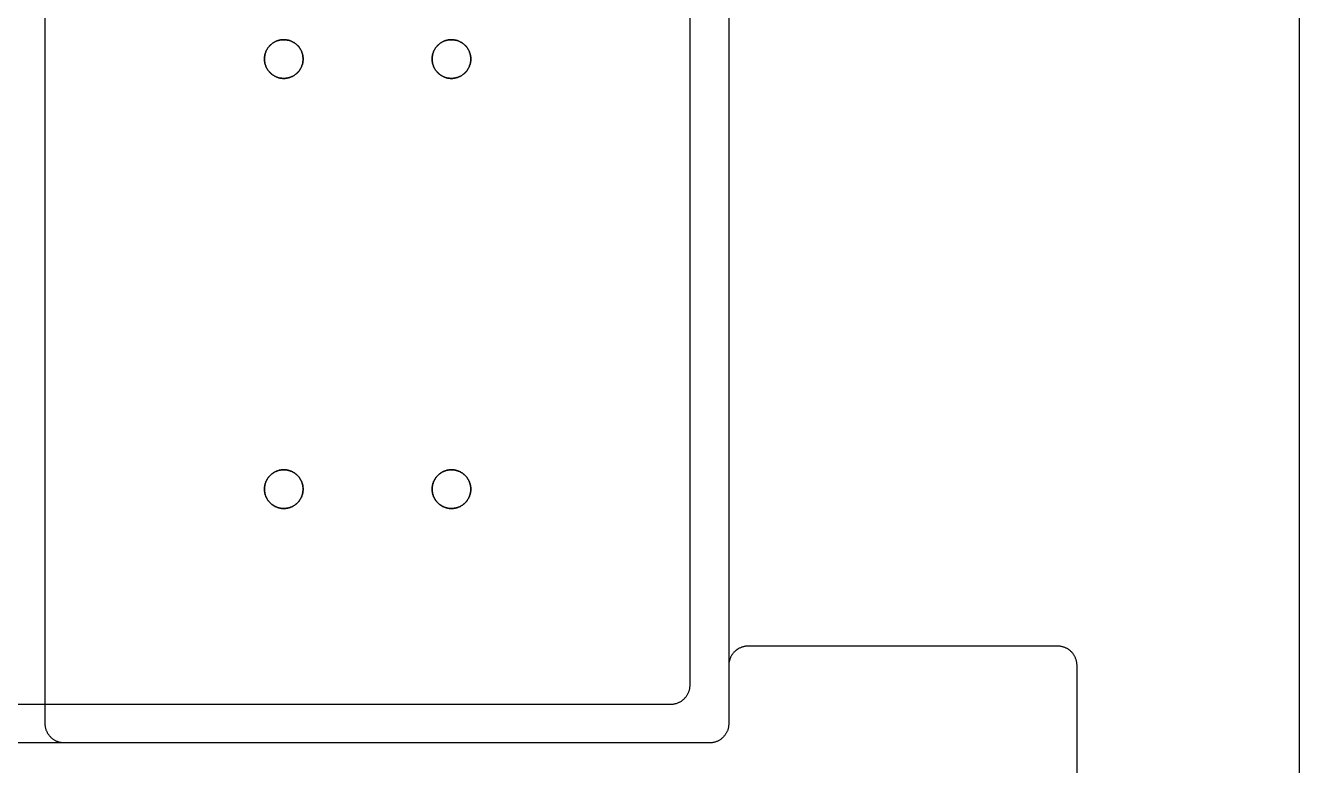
# Model space of a CAD drawing. Header units: millimetres. Extents: x -92971 to -91751, y -19136 to -16636.
# Drawn here: x -91948.8 to -91751.2, y -18921.4 to -18806.7 of the extents above; entities that cross this region are included whole.
import ezdxf

# ---------------------------------------------------------------- set-up
doc = ezdxf.new("R2010")
doc.units = ezdxf.units.MM
doc.header["$MEASUREMENT"] = 0
for name, color, linetype, true_color in [('Default', 18, 'Continuous', 0x000000), ('fab$CUT', 1, 'Continuous', 0xff0000), ('fab$DRILL', 5, 'Continuous', 0x0000ff), ('fab$POCKET 7.5', 6, 'Continuous', 0xff00ff)]:
    doc.layers.add(name, color=color, linetype=linetype, true_color=true_color)

msp = doc.modelspace()

# ---------------------------------------------------------------- linework, layer by layer
at = {"layer": 'Default'}
msp.add_lwpolyline([(-92971.22, -19135.89), (-91751.22, -19135.89), (-91751.22, -16635.89), (-92971.22, -16635.89), (-92971.22, -19135.89)], dxfattribs=at)
at = {"layer": 'fab$CUT'}
for points in [[(-91845.72, -18908.89), (-91845.72, -18714.89)], [(-91836.72, -18902.89), (-91836.82, -18902.89), (-91836.92, -18902.89), (-91837.03, -18902.9), (-91837.13, -18902.91), (-91837.23, -18902.93), (-91837.33, -18902.95), (-91837.43, -18902.97), (-91837.53, -18903), (-91837.63, -18903.03), (-91837.72, -18903.06), (-91837.82, -18903.09), (-91837.92, -18903.13), (-91838.01, -18903.18), (-91838.1, -18903.22), (-91838.19, -18903.27), (-91838.28, -18903.32), (-91838.37, -18903.38), (-91838.45, -18903.43), (-91838.53, -18903.5), (-91838.61, -18903.56), (-91838.69, -18903.62), (-91838.77, -18903.69), (-91838.84, -18903.76), (-91838.91, -18903.84), (-91838.98, -18903.91), (-91839.05, -18903.99), (-91839.11, -18904.07), (-91839.17, -18904.16), (-91839.23, -18904.24), (-91839.28, -18904.33), (-91839.33, -18904.42), (-91839.38, -18904.51), (-91839.43, -18904.6), (-91839.47, -18904.69), (-91839.51, -18904.79), (-91839.55, -18904.88), (-91839.58, -18904.98), (-91839.61, -18905.08), (-91839.63, -18905.18), (-91839.66, -18905.28), (-91839.68, -18905.38), (-91839.69, -18905.48), (-91839.7, -18905.58), (-91839.71, -18905.68), (-91839.72, -18905.78), (-91839.72, -18905.89)], [(-91788.72, -18902.89), (-91836.72, -18902.89)], [(-91785.72, -18905.89), (-91785.72, -18905.78), (-91785.73, -18905.68), (-91785.74, -18905.58), (-91785.75, -18905.48), (-91785.76, -18905.38), (-91785.78, -18905.28), (-91785.81, -18905.18), (-91785.83, -18905.08), (-91785.86, -18904.98), (-91785.89, -18904.88), (-91785.93, -18904.79), (-91785.97, -18904.69), (-91786.01, -18904.6), (-91786.06, -18904.51), (-91786.11, -18904.42), (-91786.16, -18904.33), (-91786.21, -18904.24), (-91786.27, -18904.16), (-91786.33, -18904.07), (-91786.39, -18903.99), (-91786.46, -18903.91), (-91786.53, -18903.84), (-91786.6, -18903.76), (-91786.67, -18903.69), (-91786.75, -18903.62), (-91786.83, -18903.56), (-91786.91, -18903.5), (-91786.99, -18903.43), (-91787.07, -18903.38), (-91787.16, -18903.32), (-91787.25, -18903.27), (-91787.34, -18903.22), (-91787.43, -18903.18), (-91787.53, -18903.13), (-91787.62, -18903.09), (-91787.72, -18903.06), (-91787.81, -18903.03), (-91787.91, -18903), (-91788.01, -18902.97), (-91788.11, -18902.95), (-91788.21, -18902.93), (-91788.31, -18902.91), (-91788.41, -18902.9), (-91788.52, -18902.89), (-91788.62, -18902.89), (-91788.72, -18902.89)], [(-91839.72, -18905.89), (-91839.72, -18914.89)], [(-91785.72, -18981.55), (-91785.72, -18905.89)], [(-91848.72, -18911.89), (-91848.62, -18911.88), (-91848.52, -18911.88), (-91848.41, -18911.87), (-91848.31, -18911.86), (-91848.21, -18911.84), (-91848.11, -18911.82), (-91848.01, -18911.8), (-91847.91, -18911.77), (-91847.81, -18911.75), (-91847.72, -18911.71), (-91847.62, -18911.68), (-91847.52, -18911.64), (-91847.43, -18911.59), (-91847.34, -18911.55), (-91847.25, -18911.5), (-91847.16, -18911.45), (-91847.07, -18911.39), (-91846.99, -18911.34), (-91846.91, -18911.28), (-91846.83, -18911.21), (-91846.75, -18911.15), (-91846.67, -18911.08), (-91846.6, -18911.01), (-91846.53, -18910.93), (-91846.46, -18910.86), (-91846.39, -18910.78), (-91846.33, -18910.7), (-91846.27, -18910.62), (-91846.21, -18910.53), (-91846.16, -18910.44), (-91846.1, -18910.36), (-91846.06, -18910.27), (-91846.01, -18910.17), (-91845.97, -18910.08), (-91845.93, -18909.99), (-91845.89, -18909.89), (-91845.86, -18909.79), (-91845.83, -18909.7), (-91845.81, -18909.6), (-91845.78, -18909.5), (-91845.76, -18909.4), (-91845.75, -18909.29), (-91845.74, -18909.19), (-91845.73, -18909.09), (-91845.72, -18908.99), (-91845.72, -18908.89)], [(-92657.72, -18911.89), (-91848.72, -18911.89)], [(-91839.72, -18914.89), (-91839.72, -18914.99), (-91839.73, -18915.09), (-91839.74, -18915.19), (-91839.75, -18915.29), (-91839.76, -18915.4), (-91839.78, -18915.5), (-91839.81, -18915.6), (-91839.83, -18915.7), (-91839.86, -18915.79), (-91839.89, -18915.89), (-91839.93, -18915.99), (-91839.97, -18916.08), (-91840.01, -18916.17), (-91840.06, -18916.27), (-91840.1, -18916.36), (-91840.16, -18916.44), (-91840.21, -18916.53), (-91840.27, -18916.62), (-91840.33, -18916.7), (-91840.39, -18916.78), (-91840.46, -18916.86), (-91840.53, -18916.93), (-91840.6, -18917.01), (-91840.67, -18917.08), (-91840.75, -18917.15), (-91840.83, -18917.21), (-91840.91, -18917.28), (-91840.99, -18917.34), (-91841.07, -18917.39), (-91841.16, -18917.45), (-91841.25, -18917.5), (-91841.34, -18917.55), (-91841.43, -18917.59), (-91841.52, -18917.64), (-91841.62, -18917.68), (-91841.72, -18917.71), (-91841.81, -18917.75), (-91841.91, -18917.77), (-91842.01, -18917.8), (-91842.11, -18917.82), (-91842.21, -18917.84), (-91842.31, -18917.86), (-91842.41, -18917.87), (-91842.52, -18917.88), (-91842.62, -18917.88), (-91842.72, -18917.89)], [(-91842.72, -18917.89), (-92663.72, -18917.89)]]:
    msp.add_lwpolyline(points, dxfattribs=at)
at = {"layer": 'fab$DRILL'}
for points in [[(-91905.72, -18811.89), (-91905.72, -18811.78), (-91905.73, -18811.68), (-91905.74, -18811.57), (-91905.75, -18811.47), (-91905.76, -18811.37), (-91905.78, -18811.27), (-91905.81, -18811.16), (-91905.83, -18811.06), (-91905.87, -18810.96), (-91905.9, -18810.87), (-91905.94, -18810.77), (-91905.98, -18810.67), (-91906.02, -18810.58), (-91906.07, -18810.48), (-91906.12, -18810.39), (-91906.17, -18810.3), (-91906.23, -18810.22), (-91906.29, -18810.13), (-91906.35, -18810.05), (-91906.41, -18809.97), (-91906.48, -18809.89), (-91906.55, -18809.81), (-91906.63, -18809.74), (-91906.7, -18809.67), (-91906.78, -18809.6), (-91906.86, -18809.53), (-91906.94, -18809.47), (-91907.03, -18809.41), (-91907.12, -18809.35), (-91907.2, -18809.3), (-91907.3, -18809.25), (-91907.39, -18809.2), (-91907.48, -18809.15), (-91907.58, -18809.11), (-91907.67, -18809.07), (-91907.77, -18809.04), (-91907.87, -18809.01), (-91907.97, -18808.98), (-91908.07, -18808.96), (-91908.18, -18808.94), (-91908.28, -18808.92), (-91908.38, -18808.9), (-91908.49, -18808.89), (-91908.59, -18808.89), (-91908.69, -18808.89), (-91908.8, -18808.89), (-91908.9, -18808.89), (-91909.01, -18808.9), (-91909.11, -18808.91), (-91909.21, -18808.93), (-91909.31, -18808.95), (-91909.42, -18808.97), (-91909.52, -18808.99), (-91909.62, -18809.02), (-91909.72, -18809.06), (-91909.81, -18809.09), (-91909.91, -18809.13), (-91910, -18809.17), (-91910.1, -18809.22), (-91910.19, -18809.27), (-91910.28, -18809.32), (-91910.37, -18809.38), (-91910.45, -18809.44), (-91910.54, -18809.5), (-91910.62, -18809.56), (-91910.7, -18809.63), (-91910.78, -18809.7), (-91910.85, -18809.77), (-91910.92, -18809.85), (-91910.99, -18809.93), (-91911.06, -18810.01), (-91911.12, -18810.09), (-91911.18, -18810.17), (-91911.24, -18810.26), (-91911.3, -18810.35), (-91911.35, -18810.44), (-91911.4, -18810.53), (-91911.44, -18810.62), (-91911.48, -18810.72), (-91911.52, -18810.82), (-91911.56, -18810.91), (-91911.59, -18811.01), (-91911.62, -18811.11), (-91911.64, -18811.21), (-91911.67, -18811.32), (-91911.68, -18811.42), (-91911.7, -18811.52), (-91911.71, -18811.63), (-91911.72, -18811.73), (-91911.72, -18811.83), (-91911.72, -18811.94), (-91911.72, -18812.04), (-91911.71, -18812.15), (-91911.7, -18812.25), (-91911.68, -18812.35), (-91911.67, -18812.45), (-91911.64, -18812.56), (-91911.62, -18812.66), (-91911.59, -18812.76), (-91911.56, -18812.86), (-91911.52, -18812.96), (-91911.48, -18813.05), (-91911.44, -18813.15), (-91911.4, -18813.24), (-91911.35, -18813.33), (-91911.3, -18813.42), (-91911.24, -18813.51), (-91911.18, -18813.6), (-91911.12, -18813.68), (-91911.06, -18813.76), (-91910.99, -18813.84), (-91910.92, -18813.92), (-91910.85, -18814), (-91910.78, -18814.07), (-91910.7, -18814.14), (-91910.62, -18814.21), (-91910.54, -18814.27), (-91910.45, -18814.33), (-91910.37, -18814.39), (-91910.28, -18814.45), (-91910.19, -18814.5), (-91910.1, -18814.55), (-91910, -18814.6), (-91909.91, -18814.64), (-91909.81, -18814.68), (-91909.72, -18814.72), (-91909.62, -18814.75), (-91909.52, -18814.78), (-91909.42, -18814.8), (-91909.31, -18814.83), (-91909.21, -18814.84), (-91909.11, -18814.86), (-91909.01, -18814.87), (-91908.9, -18814.88), (-91908.8, -18814.88), (-91908.69, -18814.89), (-91908.59, -18814.88), (-91908.49, -18814.88), (-91908.38, -18814.87), (-91908.28, -18814.85), (-91908.18, -18814.84), (-91908.07, -18814.82), (-91907.97, -18814.79), (-91907.87, -18814.76), (-91907.77, -18814.73), (-91907.67, -18814.7), (-91907.58, -18814.66), (-91907.48, -18814.62), (-91907.39, -18814.57), (-91907.3, -18814.53), (-91907.2, -18814.48), (-91907.12, -18814.42), (-91907.03, -18814.36), (-91906.94, -18814.3), (-91906.86, -18814.24), (-91906.78, -18814.17), (-91906.7, -18814.11), (-91906.63, -18814.03), (-91906.55, -18813.96), (-91906.48, -18813.88), (-91906.41, -18813.81), (-91906.35, -18813.72), (-91906.29, -18813.64), (-91906.23, -18813.56), (-91906.17, -18813.47), (-91906.12, -18813.38), (-91906.07, -18813.29), (-91906.02, -18813.19), (-91905.98, -18813.1), (-91905.94, -18813), (-91905.9, -18812.91), (-91905.87, -18812.81), (-91905.83, -18812.71), (-91905.81, -18812.61), (-91905.78, -18812.51), (-91905.76, -18812.4), (-91905.75, -18812.3), (-91905.74, -18812.2), (-91905.73, -18812.09), (-91905.72, -18811.99), (-91905.72, -18811.89)], [(-91905.72, -18811.89), (-91905.72, -18811.99), (-91905.73, -18812.09), (-91905.74, -18812.2), (-91905.75, -18812.3), (-91905.76, -18812.4), (-91905.78, -18812.51), (-91905.81, -18812.61), (-91905.83, -18812.71), (-91905.87, -18812.81), (-91905.9, -18812.91), (-91905.94, -18813), (-91905.98, -18813.1), (-91906.02, -18813.19), (-91906.07, -18813.29), (-91906.12, -18813.38), (-91906.17, -18813.47), (-91906.23, -18813.56), (-91906.29, -18813.64), (-91906.35, -18813.72), (-91906.41, -18813.81), (-91906.48, -18813.88), (-91906.55, -18813.96), (-91906.63, -18814.03), (-91906.7, -18814.11), (-91906.78, -18814.17), (-91906.86, -18814.24), (-91906.94, -18814.3), (-91907.03, -18814.36), (-91907.12, -18814.42), (-91907.2, -18814.48), (-91907.3, -18814.53), (-91907.39, -18814.57), (-91907.48, -18814.62), (-91907.58, -18814.66), (-91907.67, -18814.7), (-91907.77, -18814.73), (-91907.87, -18814.76), (-91907.97, -18814.79), (-91908.07, -18814.82), (-91908.18, -18814.84), (-91908.28, -18814.85), (-91908.38, -18814.87), (-91908.49, -18814.88), (-91908.59, -18814.88), (-91908.69, -18814.89), (-91908.8, -18814.88), (-91908.9, -18814.88), (-91909.01, -18814.87), (-91909.11, -18814.86), (-91909.21, -18814.84), (-91909.31, -18814.83), (-91909.42, -18814.8), (-91909.52, -18814.78), (-91909.62, -18814.75), (-91909.72, -18814.72), (-91909.81, -18814.68), (-91909.91, -18814.64), (-91910, -18814.6), (-91910.1, -18814.55), (-91910.19, -18814.5), (-91910.28, -18814.45), (-91910.37, -18814.39), (-91910.45, -18814.33), (-91910.54, -18814.27), (-91910.62, -18814.21), (-91910.7, -18814.14), (-91910.78, -18814.07), (-91910.85, -18814), (-91910.92, -18813.92), (-91910.99, -18813.84), (-91911.06, -18813.76), (-91911.12, -18813.68), (-91911.18, -18813.6), (-91911.24, -18813.51), (-91911.3, -18813.42), (-91911.35, -18813.33), (-91911.4, -18813.24), (-91911.44, -18813.15), (-91911.48, -18813.05), (-91911.52, -18812.96), (-91911.56, -18812.86), (-91911.59, -18812.76), (-91911.62, -18812.66), (-91911.64, -18812.56), (-91911.67, -18812.45), (-91911.68, -18812.35), (-91911.7, -18812.25), (-91911.71, -18812.15), (-91911.72, -18812.04), (-91911.72, -18811.94), (-91911.72, -18811.83), (-91911.72, -18811.73), (-91911.71, -18811.63), (-91911.7, -18811.52), (-91911.68, -18811.42), (-91911.67, -18811.32), (-91911.64, -18811.21), (-91911.62, -18811.11), (-91911.59, -18811.01), (-91911.56, -18810.91), (-91911.52, -18810.82), (-91911.48, -18810.72), (-91911.44, -18810.62), (-91911.4, -18810.53), (-91911.35, -18810.44), (-91911.3, -18810.35), (-91911.24, -18810.26), (-91911.18, -18810.17), (-91911.12, -18810.09), (-91911.06, -18810.01), (-91910.99, -18809.93), (-91910.92, -18809.85), (-91910.85, -18809.77), (-91910.78, -18809.7), (-91910.7, -18809.63), (-91910.62, -18809.56), (-91910.54, -18809.5), (-91910.45, -18809.44), (-91910.37, -18809.38), (-91910.28, -18809.32), (-91910.19, -18809.27), (-91910.1, -18809.22), (-91910, -18809.17), (-91909.91, -18809.13), (-91909.81, -18809.09), (-91909.72, -18809.06), (-91909.62, -18809.02), (-91909.52, -18808.99), (-91909.42, -18808.97), (-91909.31, -18808.95), (-91909.21, -18808.93), (-91909.11, -18808.91), (-91909.01, -18808.9), (-91908.9, -18808.89), (-91908.8, -18808.89), (-91908.69, -18808.89), (-91908.59, -18808.89), (-91908.49, -18808.89), (-91908.38, -18808.9), (-91908.28, -18808.92), (-91908.18, -18808.94), (-91908.07, -18808.96), (-91907.97, -18808.98), (-91907.87, -18809.01), (-91907.77, -18809.04), (-91907.67, -18809.07), (-91907.58, -18809.11), (-91907.48, -18809.15), (-91907.39, -18809.2), (-91907.3, -18809.25), (-91907.2, -18809.3), (-91907.12, -18809.35), (-91907.03, -18809.41), (-91906.94, -18809.47), (-91906.86, -18809.53), (-91906.78, -18809.6), (-91906.7, -18809.67), (-91906.63, -18809.74), (-91906.55, -18809.81), (-91906.48, -18809.89), (-91906.41, -18809.97), (-91906.35, -18810.05), (-91906.29, -18810.13), (-91906.23, -18810.22), (-91906.17, -18810.3), (-91906.12, -18810.39), (-91906.07, -18810.48), (-91906.02, -18810.58), (-91905.98, -18810.67), (-91905.94, -18810.77), (-91905.9, -18810.87), (-91905.87, -18810.96), (-91905.83, -18811.06), (-91905.81, -18811.16), (-91905.78, -18811.27), (-91905.76, -18811.37), (-91905.75, -18811.47), (-91905.74, -18811.57), (-91905.73, -18811.68), (-91905.72, -18811.78), (-91905.72, -18811.89)], [(-91879.72, -18811.89), (-91879.72, -18811.78), (-91879.73, -18811.68), (-91879.74, -18811.57), (-91879.75, -18811.47), (-91879.76, -18811.37), (-91879.78, -18811.27), (-91879.81, -18811.16), (-91879.83, -18811.06), (-91879.87, -18810.96), (-91879.9, -18810.87), (-91879.94, -18810.77), (-91879.98, -18810.67), (-91880.02, -18810.58), (-91880.07, -18810.48), (-91880.12, -18810.39), (-91880.17, -18810.3), (-91880.23, -18810.22), (-91880.29, -18810.13), (-91880.35, -18810.05), (-91880.41, -18809.97), (-91880.48, -18809.89), (-91880.55, -18809.81), (-91880.63, -18809.74), (-91880.7, -18809.67), (-91880.78, -18809.6), (-91880.86, -18809.53), (-91880.94, -18809.47), (-91881.03, -18809.41), (-91881.12, -18809.35), (-91881.2, -18809.3), (-91881.3, -18809.25), (-91881.39, -18809.2), (-91881.48, -18809.15), (-91881.58, -18809.11), (-91881.67, -18809.07), (-91881.77, -18809.04), (-91881.87, -18809.01), (-91881.97, -18808.98), (-91882.07, -18808.96), (-91882.18, -18808.94), (-91882.28, -18808.92), (-91882.38, -18808.9), (-91882.49, -18808.89), (-91882.59, -18808.89), (-91882.69, -18808.89), (-91882.8, -18808.89), (-91882.9, -18808.89), (-91883.01, -18808.9), (-91883.11, -18808.91), (-91883.21, -18808.93), (-91883.31, -18808.95), (-91883.42, -18808.97), (-91883.52, -18808.99), (-91883.62, -18809.02), (-91883.72, -18809.06), (-91883.81, -18809.09), (-91883.91, -18809.13), (-91884, -18809.17), (-91884.1, -18809.22), (-91884.19, -18809.27), (-91884.28, -18809.32), (-91884.37, -18809.38), (-91884.45, -18809.44), (-91884.54, -18809.5), (-91884.62, -18809.56), (-91884.7, -18809.63), (-91884.78, -18809.7), (-91884.85, -18809.77), (-91884.92, -18809.85), (-91884.99, -18809.93), (-91885.06, -18810.01), (-91885.12, -18810.09), (-91885.18, -18810.17), (-91885.24, -18810.26), (-91885.3, -18810.35), (-91885.35, -18810.44), (-91885.4, -18810.53), (-91885.44, -18810.62), (-91885.48, -18810.72), (-91885.52, -18810.82), (-91885.56, -18810.91), (-91885.59, -18811.01), (-91885.62, -18811.11), (-91885.64, -18811.21), (-91885.67, -18811.32), (-91885.68, -18811.42), (-91885.7, -18811.52), (-91885.71, -18811.63), (-91885.72, -18811.73), (-91885.72, -18811.83), (-91885.72, -18811.94), (-91885.72, -18812.04), (-91885.71, -18812.15), (-91885.7, -18812.25), (-91885.68, -18812.35), (-91885.67, -18812.45), (-91885.64, -18812.56), (-91885.62, -18812.66), (-91885.59, -18812.76), (-91885.56, -18812.86), (-91885.52, -18812.96), (-91885.48, -18813.05), (-91885.44, -18813.15), (-91885.4, -18813.24), (-91885.35, -18813.33), (-91885.3, -18813.42), (-91885.24, -18813.51), (-91885.18, -18813.6), (-91885.12, -18813.68), (-91885.06, -18813.76), (-91884.99, -18813.84), (-91884.92, -18813.92), (-91884.85, -18814), (-91884.78, -18814.07), (-91884.7, -18814.14), (-91884.62, -18814.21), (-91884.54, -18814.27), (-91884.45, -18814.33), (-91884.37, -18814.39), (-91884.28, -18814.45), (-91884.19, -18814.5), (-91884.1, -18814.55), (-91884, -18814.6), (-91883.91, -18814.64), (-91883.81, -18814.68), (-91883.72, -18814.72), (-91883.62, -18814.75), (-91883.52, -18814.78), (-91883.42, -18814.8), (-91883.31, -18814.83), (-91883.21, -18814.84), (-91883.11, -18814.86), (-91883.01, -18814.87), (-91882.9, -18814.88), (-91882.8, -18814.88), (-91882.69, -18814.89), (-91882.59, -18814.88), (-91882.49, -18814.88), (-91882.38, -18814.87), (-91882.28, -18814.85), (-91882.18, -18814.84), (-91882.07, -18814.82), (-91881.97, -18814.79), (-91881.87, -18814.76), (-91881.77, -18814.73), (-91881.67, -18814.7), (-91881.58, -18814.66), (-91881.48, -18814.62), (-91881.39, -18814.57), (-91881.3, -18814.53), (-91881.2, -18814.48), (-91881.12, -18814.42), (-91881.03, -18814.36), (-91880.94, -18814.3), (-91880.86, -18814.24), (-91880.78, -18814.17), (-91880.7, -18814.11), (-91880.63, -18814.03), (-91880.55, -18813.96), (-91880.48, -18813.88), (-91880.41, -18813.81), (-91880.35, -18813.72), (-91880.29, -18813.64), (-91880.23, -18813.56), (-91880.17, -18813.47), (-91880.12, -18813.38), (-91880.07, -18813.29), (-91880.02, -18813.19), (-91879.98, -18813.1), (-91879.94, -18813), (-91879.9, -18812.91), (-91879.87, -18812.81), (-91879.83, -18812.71), (-91879.81, -18812.61), (-91879.78, -18812.51), (-91879.76, -18812.4), (-91879.75, -18812.3), (-91879.74, -18812.2), (-91879.73, -18812.09), (-91879.72, -18811.99), (-91879.72, -18811.89)], [(-91879.72, -18811.89), (-91879.72, -18811.99), (-91879.73, -18812.09), (-91879.74, -18812.2), (-91879.75, -18812.3), (-91879.76, -18812.4), (-91879.78, -18812.51), (-91879.81, -18812.61), (-91879.83, -18812.71), (-91879.87, -18812.81), (-91879.9, -18812.91), (-91879.94, -18813), (-91879.98, -18813.1), (-91880.02, -18813.19), (-91880.07, -18813.29), (-91880.12, -18813.38), (-91880.17, -18813.47), (-91880.23, -18813.56), (-91880.29, -18813.64), (-91880.35, -18813.72), (-91880.41, -18813.81), (-91880.48, -18813.88), (-91880.55, -18813.96), (-91880.63, -18814.03), (-91880.7, -18814.11), (-91880.78, -18814.17), (-91880.86, -18814.24), (-91880.94, -18814.3), (-91881.03, -18814.36), (-91881.12, -18814.42), (-91881.2, -18814.48), (-91881.3, -18814.53), (-91881.39, -18814.57), (-91881.48, -18814.62), (-91881.58, -18814.66), (-91881.67, -18814.7), (-91881.77, -18814.73), (-91881.87, -18814.76), (-91881.97, -18814.79), (-91882.07, -18814.82), (-91882.18, -18814.84), (-91882.28, -18814.85), (-91882.38, -18814.87), (-91882.49, -18814.88), (-91882.59, -18814.88), (-91882.69, -18814.89), (-91882.8, -18814.88), (-91882.9, -18814.88), (-91883.01, -18814.87), (-91883.11, -18814.86), (-91883.21, -18814.84), (-91883.31, -18814.83), (-91883.42, -18814.8), (-91883.52, -18814.78), (-91883.62, -18814.75), (-91883.72, -18814.72), (-91883.81, -18814.68), (-91883.91, -18814.64), (-91884, -18814.6), (-91884.1, -18814.55), (-91884.19, -18814.5), (-91884.28, -18814.45), (-91884.37, -18814.39), (-91884.45, -18814.33), (-91884.54, -18814.27), (-91884.62, -18814.21), (-91884.7, -18814.14), (-91884.78, -18814.07), (-91884.85, -18814), (-91884.92, -18813.92), (-91884.99, -18813.84), (-91885.06, -18813.76), (-91885.12, -18813.68), (-91885.18, -18813.6), (-91885.24, -18813.51), (-91885.3, -18813.42), (-91885.35, -18813.33), (-91885.4, -18813.24), (-91885.44, -18813.15), (-91885.48, -18813.05), (-91885.52, -18812.96), (-91885.56, -18812.86), (-91885.59, -18812.76), (-91885.62, -18812.66), (-91885.64, -18812.56), (-91885.67, -18812.45), (-91885.68, -18812.35), (-91885.7, -18812.25), (-91885.71, -18812.15), (-91885.72, -18812.04), (-91885.72, -18811.94), (-91885.72, -18811.83), (-91885.72, -18811.73), (-91885.71, -18811.63), (-91885.7, -18811.52), (-91885.68, -18811.42), (-91885.67, -18811.32), (-91885.64, -18811.21), (-91885.62, -18811.11), (-91885.59, -18811.01), (-91885.56, -18810.91), (-91885.52, -18810.82), (-91885.48, -18810.72), (-91885.44, -18810.62), (-91885.4, -18810.53), (-91885.35, -18810.44), (-91885.3, -18810.35), (-91885.24, -18810.26), (-91885.18, -18810.17), (-91885.12, -18810.09), (-91885.06, -18810.01), (-91884.99, -18809.93), (-91884.92, -18809.85), (-91884.85, -18809.77), (-91884.78, -18809.7), (-91884.7, -18809.63), (-91884.62, -18809.56), (-91884.54, -18809.5), (-91884.45, -18809.44), (-91884.37, -18809.38), (-91884.28, -18809.32), (-91884.19, -18809.27), (-91884.1, -18809.22), (-91884, -18809.17), (-91883.91, -18809.13), (-91883.81, -18809.09), (-91883.72, -18809.06), (-91883.62, -18809.02), (-91883.52, -18808.99), (-91883.42, -18808.97), (-91883.31, -18808.95), (-91883.21, -18808.93), (-91883.11, -18808.91), (-91883.01, -18808.9), (-91882.9, -18808.89), (-91882.8, -18808.89), (-91882.69, -18808.89), (-91882.59, -18808.89), (-91882.49, -18808.89), (-91882.38, -18808.9), (-91882.28, -18808.92), (-91882.18, -18808.94), (-91882.07, -18808.96), (-91881.97, -18808.98), (-91881.87, -18809.01), (-91881.77, -18809.04), (-91881.67, -18809.07), (-91881.58, -18809.11), (-91881.48, -18809.15), (-91881.39, -18809.2), (-91881.3, -18809.25), (-91881.2, -18809.3), (-91881.12, -18809.35), (-91881.03, -18809.41), (-91880.94, -18809.47), (-91880.86, -18809.53), (-91880.78, -18809.6), (-91880.7, -18809.67), (-91880.63, -18809.74), (-91880.55, -18809.81), (-91880.48, -18809.89), (-91880.41, -18809.97), (-91880.35, -18810.05), (-91880.29, -18810.13), (-91880.23, -18810.22), (-91880.17, -18810.3), (-91880.12, -18810.39), (-91880.07, -18810.48), (-91880.02, -18810.58), (-91879.98, -18810.67), (-91879.94, -18810.77), (-91879.9, -18810.87), (-91879.87, -18810.96), (-91879.83, -18811.06), (-91879.81, -18811.16), (-91879.78, -18811.27), (-91879.76, -18811.37), (-91879.75, -18811.47), (-91879.74, -18811.57), (-91879.73, -18811.68), (-91879.72, -18811.78), (-91879.72, -18811.89)], [(-91905.72, -18878.55), (-91905.72, -18878.49), (-91905.72, -18878.42), (-91905.73, -18878.35), (-91905.73, -18878.28), (-91905.74, -18878.21), (-91905.75, -18878.15), (-91905.76, -18878.08), (-91905.77, -18878.01), (-91905.78, -18877.94), (-91905.8, -18877.87), (-91905.82, -18877.8), (-91905.84, -18877.73), (-91905.86, -18877.66), (-91905.88, -18877.59), (-91905.9, -18877.52), (-91905.93, -18877.45), (-91905.96, -18877.38), (-91905.99, -18877.31), (-91906.02, -18877.24), (-91906.05, -18877.17), (-91906.09, -18877.11), (-91906.13, -18877.04), (-91906.17, -18876.98), (-91906.21, -18876.91), (-91906.25, -18876.85), (-91906.3, -18876.78), (-91906.34, -18876.72), (-91906.39, -18876.66), (-91906.44, -18876.6), (-91906.49, -18876.54), (-91906.54, -18876.49), (-91906.6, -18876.43), (-91906.65, -18876.38), (-91906.71, -18876.32), (-91906.77, -18876.27), (-91906.83, -18876.22), (-91906.89, -18876.18), (-91906.95, -18876.13), (-91907.01, -18876.08), (-91907.08, -18876.04), (-91907.14, -18876), (-91907.21, -18875.96), (-91907.27, -18875.92), (-91907.34, -18875.89), (-91907.41, -18875.85), (-91907.48, -18875.82), (-91907.55, -18875.79), (-91907.62, -18875.76), (-91907.68, -18875.74), (-91907.75, -18875.71), (-91907.82, -18875.69), (-91907.89, -18875.67), (-91907.96, -18875.65), (-91908.03, -18875.63), (-91908.1, -18875.62), (-91908.17, -18875.6), (-91908.24, -18875.59), (-91908.31, -18875.58), (-91908.38, -18875.57), (-91908.45, -18875.56), (-91908.52, -18875.56), (-91908.59, -18875.56), (-91908.65, -18875.55), (-91908.72, -18875.55), (-91908.79, -18875.55), (-91908.85, -18875.56), (-91908.92, -18875.56), (-91908.99, -18875.56), (-91909.06, -18875.57), (-91909.13, -18875.58), (-91909.2, -18875.59), (-91909.27, -18875.6), (-91909.34, -18875.62), (-91909.41, -18875.63), (-91909.48, -18875.65), (-91909.55, -18875.67), (-91909.62, -18875.69), (-91909.69, -18875.71), (-91909.75, -18875.74), (-91909.82, -18875.76), (-91909.89, -18875.79), (-91909.96, -18875.82), (-91910.03, -18875.85), (-91910.1, -18875.89), (-91910.16, -18875.92), (-91910.23, -18875.96), (-91910.3, -18876), (-91910.36, -18876.04), (-91910.43, -18876.08), (-91910.49, -18876.13), (-91910.55, -18876.18), (-91910.61, -18876.22), (-91910.67, -18876.27), (-91910.73, -18876.32), (-91910.79, -18876.38), (-91910.84, -18876.43), (-91910.9, -18876.49), (-91910.95, -18876.54), (-91911, -18876.6), (-91911.05, -18876.66), (-91911.1, -18876.72), (-91911.14, -18876.78), (-91911.19, -18876.85), (-91911.23, -18876.91), (-91911.27, -18876.98), (-91911.31, -18877.04), (-91911.35, -18877.11), (-91911.38, -18877.17), (-91911.42, -18877.24), (-91911.45, -18877.31), (-91911.48, -18877.38), (-91911.51, -18877.45), (-91911.54, -18877.52), (-91911.56, -18877.59), (-91911.58, -18877.66), (-91911.6, -18877.73), (-91911.62, -18877.8), (-91911.64, -18877.87), (-91911.66, -18877.94), (-91911.67, -18878.01), (-91911.68, -18878.08), (-91911.69, -18878.15), (-91911.7, -18878.21), (-91911.71, -18878.28), (-91911.71, -18878.35), (-91911.72, -18878.42), (-91911.72, -18878.49), (-91911.72, -18878.55), (-91911.72, -18878.62), (-91911.72, -18878.69), (-91911.71, -18878.75), (-91911.71, -18878.82), (-91911.7, -18878.89), (-91911.69, -18878.96), (-91911.68, -18879.03), (-91911.67, -18879.1), (-91911.66, -18879.17), (-91911.64, -18879.24), (-91911.62, -18879.31), (-91911.6, -18879.38), (-91911.58, -18879.45), (-91911.56, -18879.52), (-91911.54, -18879.59), (-91911.51, -18879.66), (-91911.48, -18879.73), (-91911.45, -18879.79), (-91911.42, -18879.86), (-91911.38, -18879.93), (-91911.35, -18880), (-91911.31, -18880.06), (-91911.27, -18880.13), (-91911.23, -18880.19), (-91911.19, -18880.26), (-91911.14, -18880.32), (-91911.1, -18880.38), (-91911.05, -18880.44), (-91911, -18880.5), (-91910.95, -18880.56), (-91910.9, -18880.62), (-91910.84, -18880.67), (-91910.79, -18880.73), (-91910.73, -18880.78), (-91910.67, -18880.83), (-91910.61, -18880.88), (-91910.55, -18880.93), (-91910.49, -18880.98), (-91910.43, -18881.02), (-91910.36, -18881.06), (-91910.3, -18881.1), (-91910.23, -18881.14), (-91910.16, -18881.18), (-91910.1, -18881.22), (-91910.03, -18881.25), (-91909.96, -18881.28), (-91909.89, -18881.31), (-91909.82, -18881.34), (-91909.75, -18881.37), (-91909.69, -18881.39), (-91909.62, -18881.42), (-91909.55, -18881.44), (-91909.48, -18881.46), (-91909.41, -18881.47), (-91909.34, -18881.49), (-91909.27, -18881.5), (-91909.2, -18881.51), (-91909.13, -18881.52), (-91909.06, -18881.53), (-91908.99, -18881.54), (-91908.92, -18881.55), (-91908.85, -18881.55), (-91908.79, -18881.55), (-91908.72, -18881.55), (-91908.65, -18881.55), (-91908.59, -18881.55), (-91908.52, -18881.55), (-91908.45, -18881.54), (-91908.38, -18881.53), (-91908.31, -18881.52), (-91908.24, -18881.51), (-91908.17, -18881.5), (-91908.1, -18881.49), (-91908.03, -18881.47), (-91907.96, -18881.46), (-91907.89, -18881.44), (-91907.82, -18881.42), (-91907.75, -18881.39), (-91907.68, -18881.37), (-91907.62, -18881.34), (-91907.55, -18881.31), (-91907.48, -18881.28), (-91907.41, -18881.25), (-91907.34, -18881.22), (-91907.27, -18881.18), (-91907.21, -18881.14), (-91907.14, -18881.1), (-91907.08, -18881.06), (-91907.01, -18881.02), (-91906.95, -18880.98), (-91906.89, -18880.93), (-91906.83, -18880.88), (-91906.77, -18880.83), (-91906.71, -18880.78), (-91906.65, -18880.73), (-91906.6, -18880.67), (-91906.54, -18880.62), (-91906.49, -18880.56), (-91906.44, -18880.5), (-91906.39, -18880.44), (-91906.34, -18880.38), (-91906.3, -18880.32), (-91906.25, -18880.26), (-91906.21, -18880.19), (-91906.17, -18880.13), (-91906.13, -18880.06), (-91906.09, -18880), (-91906.05, -18879.93), (-91906.02, -18879.86), (-91905.99, -18879.79), (-91905.96, -18879.73), (-91905.93, -18879.66), (-91905.9, -18879.59), (-91905.88, -18879.52), (-91905.86, -18879.45), (-91905.84, -18879.38), (-91905.82, -18879.31), (-91905.8, -18879.24), (-91905.78, -18879.17), (-91905.77, -18879.1), (-91905.76, -18879.03), (-91905.75, -18878.96), (-91905.74, -18878.89), (-91905.73, -18878.82), (-91905.73, -18878.75), (-91905.72, -18878.69), (-91905.72, -18878.62), (-91905.72, -18878.55)], [(-91905.72, -18878.55), (-91905.72, -18878.66), (-91905.73, -18878.76), (-91905.74, -18878.86), (-91905.75, -18878.97), (-91905.76, -18879.07), (-91905.78, -18879.17), (-91905.81, -18879.27), (-91905.83, -18879.37), (-91905.87, -18879.47), (-91905.9, -18879.57), (-91905.94, -18879.67), (-91905.98, -18879.77), (-91906.02, -18879.86), (-91906.07, -18879.95), (-91906.12, -18880.04), (-91906.17, -18880.13), (-91906.23, -18880.22), (-91906.29, -18880.31), (-91906.35, -18880.39), (-91906.41, -18880.47), (-91906.48, -18880.55), (-91906.55, -18880.63), (-91906.63, -18880.7), (-91906.7, -18880.77), (-91906.78, -18880.84), (-91906.86, -18880.91), (-91906.94, -18880.97), (-91907.03, -18881.03), (-91907.12, -18881.09), (-91907.2, -18881.14), (-91907.3, -18881.19), (-91907.39, -18881.24), (-91907.48, -18881.29), (-91907.58, -18881.33), (-91907.67, -18881.36), (-91907.77, -18881.4), (-91907.87, -18881.43), (-91907.97, -18881.46), (-91908.07, -18881.48), (-91908.18, -18881.5), (-91908.28, -18881.52), (-91908.38, -18881.53), (-91908.49, -18881.54), (-91908.59, -18881.55), (-91908.69, -18881.55), (-91908.8, -18881.55), (-91908.9, -18881.55), (-91909.01, -18881.54), (-91909.11, -18881.53), (-91909.21, -18881.51), (-91909.31, -18881.49), (-91909.42, -18881.47), (-91909.52, -18881.44), (-91909.62, -18881.41), (-91909.72, -18881.38), (-91909.81, -18881.35), (-91909.91, -18881.31), (-91910, -18881.26), (-91910.1, -18881.22), (-91910.19, -18881.17), (-91910.28, -18881.11), (-91910.37, -18881.06), (-91910.45, -18881), (-91910.54, -18880.94), (-91910.62, -18880.87), (-91910.7, -18880.81), (-91910.78, -18880.74), (-91910.85, -18880.66), (-91910.92, -18880.59), (-91910.99, -18880.51), (-91911.06, -18880.43), (-91911.12, -18880.35), (-91911.18, -18880.26), (-91911.24, -18880.18), (-91911.3, -18880.09), (-91911.35, -18880), (-91911.4, -18879.91), (-91911.44, -18879.81), (-91911.48, -18879.72), (-91911.52, -18879.62), (-91911.56, -18879.52), (-91911.59, -18879.42), (-91911.62, -18879.32), (-91911.64, -18879.22), (-91911.67, -18879.12), (-91911.68, -18879.02), (-91911.7, -18878.92), (-91911.71, -18878.81), (-91911.72, -18878.71), (-91911.72, -18878.6), (-91911.72, -18878.5), (-91911.72, -18878.4), (-91911.71, -18878.29), (-91911.7, -18878.19), (-91911.68, -18878.09), (-91911.67, -18877.98), (-91911.64, -18877.88), (-91911.62, -18877.78), (-91911.59, -18877.68), (-91911.56, -18877.58), (-91911.52, -18877.48), (-91911.48, -18877.39), (-91911.44, -18877.29), (-91911.4, -18877.2), (-91911.35, -18877.11), (-91911.3, -18877.01), (-91911.24, -18876.93), (-91911.18, -18876.84), (-91911.12, -18876.76), (-91911.06, -18876.67), (-91910.99, -18876.59), (-91910.92, -18876.52), (-91910.85, -18876.44), (-91910.78, -18876.37), (-91910.7, -18876.3), (-91910.62, -18876.23), (-91910.54, -18876.17), (-91910.45, -18876.1), (-91910.37, -18876.05), (-91910.28, -18875.99), (-91910.19, -18875.94), (-91910.1, -18875.89), (-91910, -18875.84), (-91909.91, -18875.8), (-91909.81, -18875.76), (-91909.72, -18875.72), (-91909.62, -18875.69), (-91909.52, -18875.66), (-91909.42, -18875.63), (-91909.31, -18875.61), (-91909.21, -18875.59), (-91909.11, -18875.58), (-91909.01, -18875.57), (-91908.9, -18875.56), (-91908.8, -18875.55), (-91908.69, -18875.55), (-91908.59, -18875.56), (-91908.49, -18875.56), (-91908.38, -18875.57), (-91908.28, -18875.58), (-91908.18, -18875.6), (-91908.07, -18875.62), (-91907.97, -18875.65), (-91907.87, -18875.67), (-91907.77, -18875.71), (-91907.67, -18875.74), (-91907.58, -18875.78), (-91907.48, -18875.82), (-91907.39, -18875.86), (-91907.3, -18875.91), (-91907.2, -18875.96), (-91907.12, -18876.02), (-91907.03, -18876.07), (-91906.94, -18876.13), (-91906.86, -18876.2), (-91906.78, -18876.26), (-91906.7, -18876.33), (-91906.63, -18876.4), (-91906.55, -18876.48), (-91906.48, -18876.55), (-91906.41, -18876.63), (-91906.35, -18876.71), (-91906.29, -18876.8), (-91906.23, -18876.88), (-91906.17, -18876.97), (-91906.12, -18877.06), (-91906.07, -18877.15), (-91906.02, -18877.24), (-91905.98, -18877.34), (-91905.94, -18877.43), (-91905.9, -18877.53), (-91905.87, -18877.63), (-91905.83, -18877.73), (-91905.81, -18877.83), (-91905.78, -18877.93), (-91905.76, -18878.03), (-91905.75, -18878.14), (-91905.74, -18878.24), (-91905.73, -18878.34), (-91905.72, -18878.45), (-91905.72, -18878.55)], [(-91879.72, -18878.55), (-91879.72, -18878.49), (-91879.72, -18878.42), (-91879.73, -18878.35), (-91879.73, -18878.28), (-91879.74, -18878.21), (-91879.75, -18878.15), (-91879.76, -18878.08), (-91879.77, -18878.01), (-91879.78, -18877.94), (-91879.8, -18877.87), (-91879.82, -18877.8), (-91879.84, -18877.73), (-91879.86, -18877.66), (-91879.88, -18877.59), (-91879.9, -18877.52), (-91879.93, -18877.45), (-91879.96, -18877.38), (-91879.99, -18877.31), (-91880.02, -18877.24), (-91880.05, -18877.17), (-91880.09, -18877.11), (-91880.13, -18877.04), (-91880.17, -18876.98), (-91880.21, -18876.91), (-91880.25, -18876.85), (-91880.3, -18876.78), (-91880.34, -18876.72), (-91880.39, -18876.66), (-91880.44, -18876.6), (-91880.49, -18876.54), (-91880.54, -18876.49), (-91880.6, -18876.43), (-91880.65, -18876.38), (-91880.71, -18876.32), (-91880.77, -18876.27), (-91880.83, -18876.22), (-91880.89, -18876.18), (-91880.95, -18876.13), (-91881.01, -18876.08), (-91881.08, -18876.04), (-91881.14, -18876), (-91881.21, -18875.96), (-91881.27, -18875.92), (-91881.34, -18875.89), (-91881.41, -18875.85), (-91881.48, -18875.82), (-91881.55, -18875.79), (-91881.62, -18875.76), (-91881.68, -18875.74), (-91881.75, -18875.71), (-91881.82, -18875.69), (-91881.89, -18875.67), (-91881.96, -18875.65), (-91882.03, -18875.63), (-91882.1, -18875.62), (-91882.17, -18875.6), (-91882.24, -18875.59), (-91882.31, -18875.58), (-91882.38, -18875.57), (-91882.45, -18875.56), (-91882.52, -18875.56), (-91882.59, -18875.56), (-91882.65, -18875.55), (-91882.72, -18875.55), (-91882.79, -18875.55), (-91882.85, -18875.56), (-91882.92, -18875.56), (-91882.99, -18875.56), (-91883.06, -18875.57), (-91883.13, -18875.58), (-91883.2, -18875.59), (-91883.27, -18875.6), (-91883.34, -18875.62), (-91883.41, -18875.63), (-91883.48, -18875.65), (-91883.55, -18875.67), (-91883.62, -18875.69), (-91883.69, -18875.71), (-91883.75, -18875.74), (-91883.82, -18875.76), (-91883.89, -18875.79), (-91883.96, -18875.82), (-91884.03, -18875.85), (-91884.1, -18875.89), (-91884.16, -18875.92), (-91884.23, -18875.96), (-91884.3, -18876), (-91884.36, -18876.04), (-91884.43, -18876.08), (-91884.49, -18876.13), (-91884.55, -18876.18), (-91884.61, -18876.22), (-91884.67, -18876.27), (-91884.73, -18876.32), (-91884.79, -18876.38), (-91884.84, -18876.43), (-91884.9, -18876.49), (-91884.95, -18876.54), (-91885, -18876.6), (-91885.05, -18876.66), (-91885.1, -18876.72), (-91885.14, -18876.78), (-91885.19, -18876.85), (-91885.23, -18876.91), (-91885.27, -18876.98), (-91885.31, -18877.04), (-91885.35, -18877.11), (-91885.38, -18877.17), (-91885.42, -18877.24), (-91885.45, -18877.31), (-91885.48, -18877.38), (-91885.51, -18877.45), (-91885.54, -18877.52), (-91885.56, -18877.59), (-91885.58, -18877.66), (-91885.6, -18877.73), (-91885.62, -18877.8), (-91885.64, -18877.87), (-91885.66, -18877.94), (-91885.67, -18878.01), (-91885.68, -18878.08), (-91885.69, -18878.15), (-91885.7, -18878.21), (-91885.71, -18878.28), (-91885.71, -18878.35), (-91885.72, -18878.42), (-91885.72, -18878.49), (-91885.72, -18878.55), (-91885.72, -18878.62), (-91885.72, -18878.69), (-91885.71, -18878.75), (-91885.71, -18878.82), (-91885.7, -18878.89), (-91885.69, -18878.96), (-91885.68, -18879.03), (-91885.67, -18879.1), (-91885.66, -18879.17), (-91885.64, -18879.24), (-91885.62, -18879.31), (-91885.6, -18879.38), (-91885.58, -18879.45), (-91885.56, -18879.52), (-91885.54, -18879.59), (-91885.51, -18879.66), (-91885.48, -18879.73), (-91885.45, -18879.79), (-91885.42, -18879.86), (-91885.38, -18879.93), (-91885.35, -18880), (-91885.31, -18880.06), (-91885.27, -18880.13), (-91885.23, -18880.19), (-91885.19, -18880.26), (-91885.14, -18880.32), (-91885.1, -18880.38), (-91885.05, -18880.44), (-91885, -18880.5), (-91884.95, -18880.56), (-91884.9, -18880.62), (-91884.84, -18880.67), (-91884.79, -18880.73), (-91884.73, -18880.78), (-91884.67, -18880.83), (-91884.61, -18880.88), (-91884.55, -18880.93), (-91884.49, -18880.98), (-91884.43, -18881.02), (-91884.36, -18881.06), (-91884.3, -18881.1), (-91884.23, -18881.14), (-91884.16, -18881.18), (-91884.1, -18881.22), (-91884.03, -18881.25), (-91883.96, -18881.28), (-91883.89, -18881.31), (-91883.82, -18881.34), (-91883.75, -18881.37), (-91883.69, -18881.39), (-91883.62, -18881.42), (-91883.55, -18881.44), (-91883.48, -18881.46), (-91883.41, -18881.47), (-91883.34, -18881.49), (-91883.27, -18881.5), (-91883.2, -18881.51), (-91883.13, -18881.52), (-91883.06, -18881.53), (-91882.99, -18881.54), (-91882.92, -18881.55), (-91882.85, -18881.55), (-91882.79, -18881.55), (-91882.72, -18881.55), (-91882.65, -18881.55), (-91882.59, -18881.55), (-91882.52, -18881.55), (-91882.45, -18881.54), (-91882.38, -18881.53), (-91882.31, -18881.52), (-91882.24, -18881.51), (-91882.17, -18881.5), (-91882.1, -18881.49), (-91882.03, -18881.47), (-91881.96, -18881.46), (-91881.89, -18881.44), (-91881.82, -18881.42), (-91881.75, -18881.39), (-91881.68, -18881.37), (-91881.62, -18881.34), (-91881.55, -18881.31), (-91881.48, -18881.28), (-91881.41, -18881.25), (-91881.34, -18881.22), (-91881.27, -18881.18), (-91881.21, -18881.14), (-91881.14, -18881.1), (-91881.08, -18881.06), (-91881.01, -18881.02), (-91880.95, -18880.98), (-91880.89, -18880.93), (-91880.83, -18880.88), (-91880.77, -18880.83), (-91880.71, -18880.78), (-91880.65, -18880.73), (-91880.6, -18880.67), (-91880.54, -18880.62), (-91880.49, -18880.56), (-91880.44, -18880.5), (-91880.39, -18880.44), (-91880.34, -18880.38), (-91880.3, -18880.32), (-91880.25, -18880.26), (-91880.21, -18880.19), (-91880.17, -18880.13), (-91880.13, -18880.06), (-91880.09, -18880), (-91880.05, -18879.93), (-91880.02, -18879.86), (-91879.99, -18879.79), (-91879.96, -18879.73), (-91879.93, -18879.66), (-91879.9, -18879.59), (-91879.88, -18879.52), (-91879.86, -18879.45), (-91879.84, -18879.38), (-91879.82, -18879.31), (-91879.8, -18879.24), (-91879.78, -18879.17), (-91879.77, -18879.1), (-91879.76, -18879.03), (-91879.75, -18878.96), (-91879.74, -18878.89), (-91879.73, -18878.82), (-91879.73, -18878.75), (-91879.72, -18878.69), (-91879.72, -18878.62), (-91879.72, -18878.55)], [(-91879.72, -18878.55), (-91879.72, -18878.66), (-91879.73, -18878.76), (-91879.74, -18878.86), (-91879.75, -18878.97), (-91879.76, -18879.07), (-91879.78, -18879.17), (-91879.81, -18879.27), (-91879.83, -18879.37), (-91879.87, -18879.47), (-91879.9, -18879.57), (-91879.94, -18879.67), (-91879.98, -18879.77), (-91880.02, -18879.86), (-91880.07, -18879.95), (-91880.12, -18880.04), (-91880.17, -18880.13), (-91880.23, -18880.22), (-91880.29, -18880.31), (-91880.35, -18880.39), (-91880.41, -18880.47), (-91880.48, -18880.55), (-91880.55, -18880.63), (-91880.63, -18880.7), (-91880.7, -18880.77), (-91880.78, -18880.84), (-91880.86, -18880.91), (-91880.94, -18880.97), (-91881.03, -18881.03), (-91881.12, -18881.09), (-91881.2, -18881.14), (-91881.3, -18881.19), (-91881.39, -18881.24), (-91881.48, -18881.29), (-91881.58, -18881.33), (-91881.67, -18881.36), (-91881.77, -18881.4), (-91881.87, -18881.43), (-91881.97, -18881.46), (-91882.07, -18881.48), (-91882.18, -18881.5), (-91882.28, -18881.52), (-91882.38, -18881.53), (-91882.49, -18881.54), (-91882.59, -18881.55), (-91882.69, -18881.55), (-91882.8, -18881.55), (-91882.9, -18881.55), (-91883.01, -18881.54), (-91883.11, -18881.53), (-91883.21, -18881.51), (-91883.31, -18881.49), (-91883.42, -18881.47), (-91883.52, -18881.44), (-91883.62, -18881.41), (-91883.72, -18881.38), (-91883.81, -18881.35), (-91883.91, -18881.31), (-91884, -18881.26), (-91884.1, -18881.22), (-91884.19, -18881.17), (-91884.28, -18881.11), (-91884.37, -18881.06), (-91884.45, -18881), (-91884.54, -18880.94), (-91884.62, -18880.87), (-91884.7, -18880.81), (-91884.78, -18880.74), (-91884.85, -18880.66), (-91884.92, -18880.59), (-91884.99, -18880.51), (-91885.06, -18880.43), (-91885.12, -18880.35), (-91885.18, -18880.26), (-91885.24, -18880.18), (-91885.3, -18880.09), (-91885.35, -18880), (-91885.4, -18879.91), (-91885.44, -18879.81), (-91885.48, -18879.72), (-91885.52, -18879.62), (-91885.56, -18879.52), (-91885.59, -18879.42), (-91885.62, -18879.32), (-91885.64, -18879.22), (-91885.67, -18879.12), (-91885.68, -18879.02), (-91885.7, -18878.92), (-91885.71, -18878.81), (-91885.72, -18878.71), (-91885.72, -18878.6), (-91885.72, -18878.5), (-91885.72, -18878.4), (-91885.71, -18878.29), (-91885.7, -18878.19), (-91885.68, -18878.09), (-91885.67, -18877.98), (-91885.64, -18877.88), (-91885.62, -18877.78), (-91885.59, -18877.68), (-91885.56, -18877.58), (-91885.52, -18877.48), (-91885.48, -18877.39), (-91885.44, -18877.29), (-91885.4, -18877.2), (-91885.35, -18877.11), (-91885.3, -18877.01), (-91885.24, -18876.93), (-91885.18, -18876.84), (-91885.12, -18876.76), (-91885.06, -18876.67), (-91884.99, -18876.59), (-91884.92, -18876.52), (-91884.85, -18876.44), (-91884.78, -18876.37), (-91884.7, -18876.3), (-91884.62, -18876.23), (-91884.54, -18876.17), (-91884.45, -18876.1), (-91884.37, -18876.05), (-91884.28, -18875.99), (-91884.19, -18875.94), (-91884.1, -18875.89), (-91884, -18875.84), (-91883.91, -18875.8), (-91883.81, -18875.76), (-91883.72, -18875.72), (-91883.62, -18875.69), (-91883.52, -18875.66), (-91883.42, -18875.63), (-91883.31, -18875.61), (-91883.21, -18875.59), (-91883.11, -18875.58), (-91883.01, -18875.57), (-91882.9, -18875.56), (-91882.8, -18875.55), (-91882.69, -18875.55), (-91882.59, -18875.56), (-91882.49, -18875.56), (-91882.38, -18875.57), (-91882.28, -18875.58), (-91882.18, -18875.6), (-91882.07, -18875.62), (-91881.97, -18875.65), (-91881.87, -18875.67), (-91881.77, -18875.71), (-91881.67, -18875.74), (-91881.58, -18875.78), (-91881.48, -18875.82), (-91881.39, -18875.86), (-91881.3, -18875.91), (-91881.2, -18875.96), (-91881.12, -18876.02), (-91881.03, -18876.07), (-91880.94, -18876.13), (-91880.86, -18876.2), (-91880.78, -18876.26), (-91880.7, -18876.33), (-91880.63, -18876.4), (-91880.55, -18876.48), (-91880.48, -18876.55), (-91880.41, -18876.63), (-91880.35, -18876.71), (-91880.29, -18876.8), (-91880.23, -18876.88), (-91880.17, -18876.97), (-91880.12, -18877.06), (-91880.07, -18877.15), (-91880.02, -18877.24), (-91879.98, -18877.34), (-91879.94, -18877.43), (-91879.9, -18877.53), (-91879.87, -18877.63), (-91879.83, -18877.73), (-91879.81, -18877.83), (-91879.78, -18877.93), (-91879.76, -18878.03), (-91879.75, -18878.14), (-91879.74, -18878.24), (-91879.73, -18878.34), (-91879.72, -18878.45), (-91879.72, -18878.55)]]:
    msp.add_lwpolyline(points, dxfattribs=at)
at = {"layer": 'fab$POCKET 7.5'}
for points in [[(-91945.72, -18914.89), (-91945.72, -18708.89)], [(-91839.72, -18708.89), (-91839.72, -18914.89)], [(-91942.72, -18917.89), (-91942.82, -18917.88), (-91942.92, -18917.88), (-91943.03, -18917.87), (-91943.13, -18917.86), (-91943.23, -18917.84), (-91943.33, -18917.82), (-91943.43, -18917.8), (-91943.53, -18917.77), (-91943.63, -18917.75), (-91943.72, -18917.71), (-91943.82, -18917.68), (-91943.92, -18917.64), (-91944.01, -18917.59), (-91944.1, -18917.55), (-91944.19, -18917.5), (-91944.28, -18917.45), (-91944.37, -18917.39), (-91944.45, -18917.34), (-91944.53, -18917.28), (-91944.61, -18917.21), (-91944.69, -18917.15), (-91944.77, -18917.08), (-91944.84, -18917.01), (-91944.91, -18916.93), (-91944.98, -18916.86), (-91945.05, -18916.78), (-91945.11, -18916.7), (-91945.17, -18916.62), (-91945.23, -18916.53), (-91945.28, -18916.44), (-91945.33, -18916.36), (-91945.38, -18916.27), (-91945.43, -18916.17), (-91945.47, -18916.08), (-91945.51, -18915.99), (-91945.55, -18915.89), (-91945.58, -18915.79), (-91945.61, -18915.7), (-91945.63, -18915.6), (-91945.66, -18915.5), (-91945.68, -18915.4), (-91945.69, -18915.29), (-91945.7, -18915.19), (-91945.71, -18915.09), (-91945.72, -18914.99), (-91945.72, -18914.89)], [(-91839.72, -18914.89), (-91839.72, -18914.99), (-91839.73, -18915.09), (-91839.74, -18915.19), (-91839.75, -18915.29), (-91839.76, -18915.4), (-91839.78, -18915.5), (-91839.81, -18915.6), (-91839.83, -18915.7), (-91839.86, -18915.79), (-91839.89, -18915.89), (-91839.93, -18915.99), (-91839.97, -18916.08), (-91840.01, -18916.17), (-91840.06, -18916.27), (-91840.1, -18916.36), (-91840.16, -18916.44), (-91840.21, -18916.53), (-91840.27, -18916.62), (-91840.33, -18916.7), (-91840.39, -18916.78), (-91840.46, -18916.86), (-91840.53, -18916.93), (-91840.6, -18917.01), (-91840.67, -18917.08), (-91840.75, -18917.15), (-91840.83, -18917.21), (-91840.91, -18917.28), (-91840.99, -18917.34), (-91841.07, -18917.39), (-91841.16, -18917.45), (-91841.25, -18917.5), (-91841.34, -18917.55), (-91841.43, -18917.59), (-91841.52, -18917.64), (-91841.62, -18917.68), (-91841.72, -18917.71), (-91841.81, -18917.75), (-91841.91, -18917.77), (-91842.01, -18917.8), (-91842.11, -18917.82), (-91842.21, -18917.84), (-91842.31, -18917.86), (-91842.41, -18917.87), (-91842.52, -18917.88), (-91842.62, -18917.88), (-91842.72, -18917.89)], [(-91842.72, -18917.89), (-91942.72, -18917.89)]]:
    msp.add_lwpolyline(points, dxfattribs=at)

doc.saveas('drawing.dxf')
